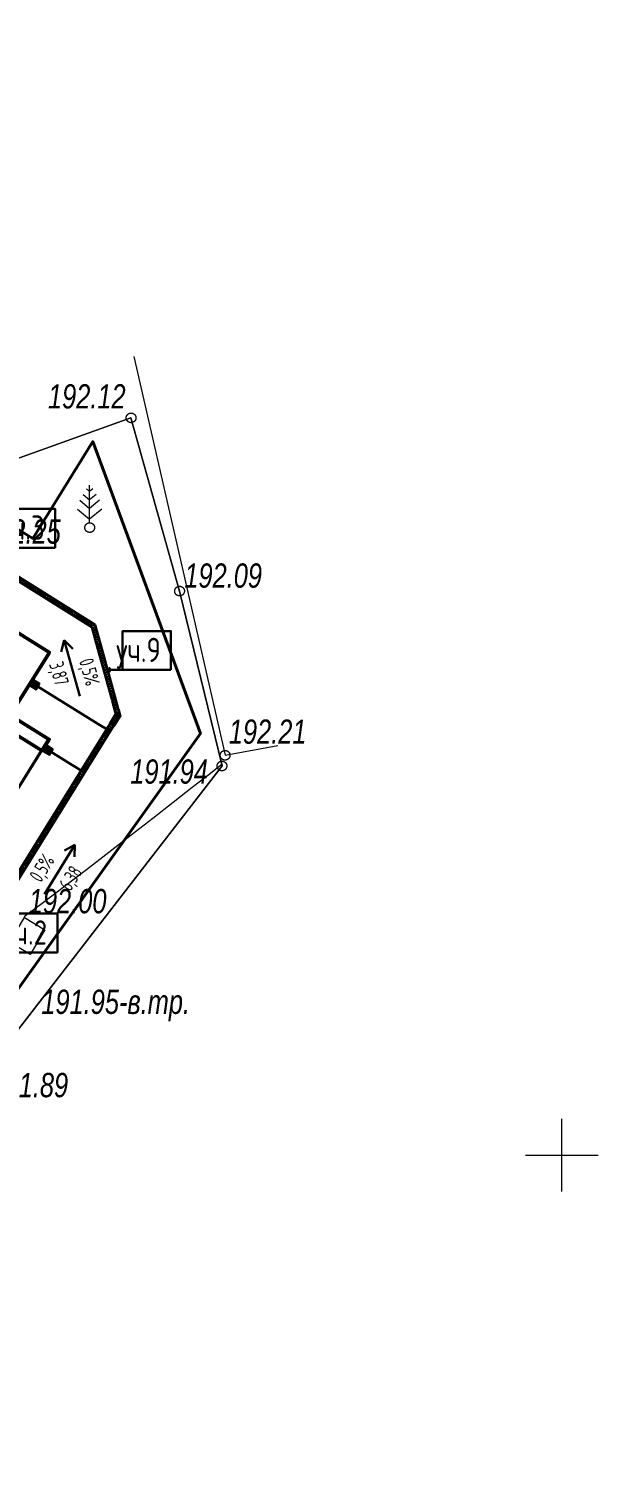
# Model space of a CAD drawing. Header units: millimetres. Extents: x -38151500 to -27467627, y -20617104 to -20349562.
# Drawn here: x -28268507 to -28245007, y -20517064 to -20457442 of the extents above; entities that cross this region are included whole.
import ezdxf
from ezdxf.xclip import XClip

# ---------------------------------------------------------------- set-up
doc = ezdxf.new("R2010")
doc.units = ezdxf.units.MM
doc.header["$MEASUREMENT"] = 0
doc.header["$XCLIPFRAME"] = 0
doc.linetypes.add('Wipeout_Contour', pattern=[1000, 0, -1000])
for name, color, linetype in [('!!! ПОДОСНОВА', 7, 'Continuous'), ('ГП_Сети канализации К2 ливневка', 7, 'Continuous'), ('ЛИВНЕВКА лотки', 7, 'Continuous'), ('Ливневка маркеры', 7, 'Continuous'), ('Ливневка трубы', 7, 'Continuous'), ('Новый_ГП_Сети канализации К2 ливневка', 7, 'Continuous')]:
    doc.layers.add(name, color=color, linetype=linetype)
for name, color, linetype, lineweight in [('ГП_Сети канализации К2 ливневка_Ном._пера__140', 140, 'Continuous', 40), ('ГП_Сети канализации К2 ливневка_Ном._пера__180', 5, 'Continuous', 13), ('ГП_Сети канализации К2 ливневка_Ном._пера__4', 5, 'Continuous', 40), ('ЛИВНЕВКА лотки_Ном._пера__220', 220, 'Continuous', 13), ('ЛИВНЕВКА лотки_Ном._пера__5', 5, 'Continuous', 30), ('Ливневка маркеры_Ном._пера__5', 5, 'Continuous', 30), ('Ливневка трубы_Ном._пера__4', 5, 'Continuous', 40), ('Новый_Defpoints_Ном._пера__16', 16, 'Continuous', 20), ('Новый_ГП_Граница участка_Ном._пера__1', 1, 'Continuous', 40), ('Новый_ГП_Здание сооружение_Ном._пера__22', 22, 'Continuous', 50), ('Новый_ГП_Сети канализации К2 ливневка_Ном._пера__7', 7, 'Continuous', 25), ('Чертеж_1_Новофедоровское_снт 28_07$0$tp_отметки_новые_Ном._пера__253', 252, 'Continuous', 18), ('Чертеж_1_Новый_ГП_Топография_Ном._пера__253', 252, 'Continuous', 18), ('Чертеж_1_Новый_Новофедоровское_снт 28_07$0$SETKA_Ном._пера__7', 7, 'Continuous', 18), ('Чертеж_1_Новый_Новофедоровское_снт 28_07$0$tp_Здания_Ном._пера__253', 252, 'Continuous', 18), ('Чертеж_1_Новый_Новофедоровское_снт 28_07$0$tp_Ограждения ДЕР_Ном._пера__253', 252, 'Continuous', 18), ('Чертеж_1_Новый_Новофедоровское_снт 28_07$0$tp_Ограждения мет_Ном._пера__253', 252, 'Continuous', 18), ('Чертеж_1_Новый_Новофедоровское_снт 28_07$0$tp_отметки_новые_Ном._пера__7', 7, 'Continuous', 18), ('Чертеж_1_Новый_Новофедоровское_снт 28_07$0$tp_растительность_Ном._пера__7', 7, 'Continuous', 18), ('Чертеж_1_Новый_Новофедоровское_снт 28_07$0$tp_рельеф_Ном._пера__253', 252, 'Continuous', 18)]:
    doc.layers.add(name, color=color, linetype=linetype, lineweight=lineweight)
doc.styles.add('РЎР“Р•РќР•Р\xa0РР\xa0_РЎРўРР›Р¬_1', font='arial.ttf', dxfattribs={"width": 0.75})
doc.styles.add('РЎР“Р•РќР•Р\xa0РР\xa0_РЎРўРР›Р¬_6', font='', dxfattribs={"width": 0.8})
doc.styles.add('РЎР“Р•РќР•Р\xa0РР\xa0_РЎРўРР›Р¬_7', font='')
doc.styles.get('РЎР“Р•РќР•Р\xa0РР\xa0_РЎРўРР›Р¬_6').set_extended_font_data('GOST_type_A')
doc.styles.get('РЎР“Р•РќР•Р\xa0РР\xa0_РЎРўРР›Р¬_7').set_extended_font_data('GOST_type_A')
pattern_1 = [(148.21604, (-28258884.51, -20487316.09), (52.6718, 85.004), [])]
pattern_2 = [(195.342, (-28258884.51, -20487316.09), (-26.458, 96.4364), [])]
pattern_3 = [(237.9929, (-28258884.51, -20487316.09), (-84.79827, 53.0024), [])]

# ---------------------------------------------------------------- blocks, each defined once
blk = doc.blocks.new('Чертеж_7_1', base_point=(9803493, 0))
at = {"layer": 'Чертеж_1_Новый_ГП_Топография_Ном._пера__253', "color": 252, "lineweight": 18, "flags": 128}
for points in [[(-28318707, -20517064), (-28318667, -20517000), (-28308180, -20499900), (-28282010, -20516708), (-28270449, -20500671), (-28260533, -20487867), (-28262287, -20480650), (-28264292, -20473503), (-28269785, -20475465), (-28272641, -20474628), (-28286912, -20465849), (-28276963, -20449640), (-28284571, -20444942), (-28325602, -20512686)], [(-28287737, -20466500), (-28268337, -20478480), (-28265867, -20474480), (-28261427, -20486530), (-28271157, -20500140), (-28270297, -20500700), (-28281657, -20516190), (-28281987, -20516730), (-28282257, -20516560), (-28306737, -20500980), (-28296057, -20483870), (-28297767, -20482750)]]:
    blk.add_lwpolyline(points, close=True, dxfattribs=at)
at = {"layer": 'Чертеж_1_Новый_Новофедоровское_снт 28_07$0$SETKA_Ном._пера__7', "color": 7, "lineweight": 18, "flags": 128}
for points in [[(-28246507, -20505441), (-28246507, -20502441)], [(-28248007, -20503941), (-28245007, -20503941)]]:
    blk.add_lwpolyline(points, dxfattribs=at)
at = {"layer": 'Чертеж_1_Новый_Новофедоровское_снт 28_07$0$tp_Здания_Ном._пера__253', "color": 252, "lineweight": 18, "flags": 128}
blk.add_lwpolyline([(-28268456, -20495656), (-28269299, -20495146), (-28268686, -20494132), (-28267843, -20494642)], close=True, dxfattribs=at)
at = {"layer": 'Чертеж_1_Новый_Новофедоровское_снт 28_07$0$tp_Ограждения ДЕР_Ном._пера__253', "color": 252, "lineweight": 18, "flags": 128}
blk.add_lwpolyline([(-28269785, -20475465), (-28264292, -20473503), (-28262286, -20480652), (-28260533, -20487867), (-28270449, -20500671), (-28280207, -20513890), (-28280454, -20514232)], dxfattribs=at)
at = {"layer": 'Чертеж_1_Новый_Новофедоровское_снт 28_07$0$tp_Ограждения мет_Ном._пера__253', "color": 252, "lineweight": 18, "flags": 128}
blk.add_lwpolyline([(-28264180, -20470964), (-28260403, -20487427), (-28258232, -20487025)], dxfattribs=at)
at = {"layer": 'Чертеж_1_Новый_Новофедоровское_снт 28_07$0$tp_отметки_новые_Ном._пера__7', "color": 7, "lineweight": 18}
for centre in [(-28264287, -20473500), (-28265997, -20478030), (-28262287, -20480650), (-28260407, -20487430), (-28260537, -20487870)]:
    blk.add_circle(centre, 200, dxfattribs=at)
at = {"layer": 'Чертеж_1_Новый_Новофедоровское_снт 28_07$0$tp_растительность_Ном._пера__7', "color": 7, "lineweight": 18}
for p, q in [((-28266133, -20476429), (-28265998, -20476542)), ((-28265998, -20477830), (-28265998, -20476280)), ((-28265862, -20476429), (-28265998, -20476542)), ((-28266410, -20476895), (-28265998, -20477241)), ((-28266263, -20476665), (-28265998, -20476887)), ((-28265732, -20476665), (-28265998, -20476887)), ((-28265586, -20476895), (-28265998, -20477241)), ((-28266498, -20477265), (-28265998, -20477685)), ((-28265498, -20477265), (-28265998, -20477685))]:
    blk.add_line(p, q, dxfattribs=at)
blk.add_circle((-28265997, -20478030), 200, dxfattribs=at)
at = {"layer": 'Чертеж_1_Новый_Новофедоровское_снт 28_07$0$tp_рельеф_Ном._пера__253', "color": 252, "lineweight": 18, "flags": 128}
blk.add_lwpolyline([(-28268707, -20494090), (-28267903, -20493492), (-28267037, -20492837), (-28266131, -20492145), (-28265207, -20491432), (-28264287, -20490718), (-28263393, -20490021), (-28262546, -20489359), (-28261768, -20488752), (-28261082, -20488217), (-28260509, -20487772)], dxfattribs=at)
at = {"layer": 'Чертеж_1_Новофедоровское_снт 28_07$0$tp_отметки_новые_Ном._пера__253', "color": 252, "lineweight": 18, "char_height": 1000, "attachment_point": 7, "style": 'РЎР“Р•РќР•Р\xa0РР\xa0_РЎРўРР›Р¬_1'}
for s, insert in [('\\A1;{\\pql;\\fArial|b0|i1|c204|p0;\\W0.750000;192.12}', (-28267718, -20473127)), ('\\A1;{\\pql;\\fArial|b0|i1|c204|p0;\\W0.750000;192.25}', (-28270395, -20478708)), ('\\A1;{\\pql;\\fArial|b0|i1|c204|p0;\\W0.750000;192.09}', (-28262088, -20480525)), ('\\A1;{\\pql;\\fArial|b0|i1|c204|p0;\\W0.750000;192.21}', (-28260252, -20486969)), ('\\A1;{\\pql;\\fArial|b0|i1|c204|p0;\\W0.750000;191.94}', (-28264320, -20488616)), ('\\A1;{\\pql;\\fArial|b0|i1|c204|p0;\\W0.750000;192.00}', (-28268508, -20493965)), ('\\A1;{\\pql;\\fArial|b0|i1|c204|p0;\\W0.750000;191.95-в.тр.}', (-28267992, -20498407)), ('\\A1;{\\pql;\\fArial|b0|i1|c204|p0;\\W0.750000;191.89}', (-28270091, -20501559))]:
    blk.add_mtext(s, dxfattribs=dict(at, insert=insert))
blk = doc.blocks.new('Стена_41_5', base_point=(-28274912, -20502180))
at = {"layer": 'ЛИВНЕВКА лотки_Ном._пера__5', "linetype": 'Continuous', "lineweight": 30}
h = blk.add_hatch(dxfattribs=at)
h.set_pattern_fill('Настил_01_90_гр_0005', color=5, style=0, pattern_type=2)
h.set_pattern_definition(pattern_1)
h.paths.add_polyline_path([(-28264916, -20485745), (-28274963, -20501959), (-28274827, -20502044), (-28264858, -20485955)])
h = blk.add_hatch(dxfattribs=at)
h.set_pattern_fill('Настил_01_90_гр_0005', color=5, style=0, pattern_type=2)
h.set_pattern_definition(pattern_1)
h.paths.add_polyline_path([(-28264916, -20485745), (-28264743, -20485769), (-28264801, -20485559)])
h = blk.add_hatch(dxfattribs=at)
h.set_pattern_fill('Настил_01_90_гр_0005', color=5, style=0, pattern_type=2)
h.set_pattern_definition(pattern_1)
h.paths.add_polyline_path([(-28264916, -20485745), (-28264858, -20485955), (-28264743, -20485769)])
at = {"layer": 'ЛИВНЕВКА лотки_Ном._пера__5', "color": 5, "lineweight": 30, "flags": 128}
for points in [[(-28264916, -20485745), (-28274963, -20501959)], [(-28274827, -20502044), (-28264743, -20485769)], [(-28264743, -20485769), (-28264801, -20485559)]]:
    blk.add_lwpolyline(points, dxfattribs=at)
blk = doc.blocks.new('Стена_42_5', base_point=(-28264743, -20485769))
at = {"layer": 'ЛИВНЕВКА лотки_Ном._пера__5', "linetype": 'Continuous', "lineweight": 30}
h = blk.add_hatch(dxfattribs=at)
h.set_pattern_fill('Настил_01_90_гр_0005', color=5, style=0, pattern_type=2)
h.set_pattern_definition(pattern_2)
h.paths.add_polyline_path([(-28265766, -20482041), (-28265966, -20481916), (-28265904, -20482144)])
h = blk.add_hatch(dxfattribs=at)
h.set_pattern_fill('Настил_01_90_гр_0005', color=5, style=0, pattern_type=2)
h.set_pattern_definition(pattern_2)
h.paths.add_polyline_path([(-28265904, -20482144), (-28265704, -20482269), (-28265766, -20482041)])
h = blk.add_hatch(dxfattribs=at)
h.set_pattern_fill('Настил_01_90_гр_0005', color=5, style=0, pattern_type=2)
h.set_pattern_definition(pattern_2)
h.paths.add_polyline_path([(-28265904, -20482144), (-28265723, -20482802), (-28265523, -20482927), (-28265704, -20482269)])
h = blk.add_hatch(dxfattribs=at)
h.set_pattern_fill('Настил_01_90_гр_0005', color=5, style=0, pattern_type=2)
h.set_pattern_definition(pattern_2)
h.paths.add_polyline_path([(-28264957, -20484989), (-28265523, -20482929), (-28265723, -20482803), (-28265073, -20485174)])
h = blk.add_hatch(dxfattribs=at)
h.set_pattern_fill('Настил_01_90_гр_0005', color=5, style=0, pattern_type=2)
h.set_pattern_definition(pattern_2)
h.paths.add_polyline_path([(-28264801, -20485559), (-28264957, -20484991), (-28265072, -20485175), (-28264916, -20485745)])
at = {"layer": 'ЛИВНЕВКА лотки_Ном._пера__5', "color": 5, "lineweight": 30}
for p, q in [((-28265723, -20482802), (-28265523, -20482927)), ((-28265523, -20482929), (-28265723, -20482803)), ((-28265073, -20485174), (-28264957, -20484989)), ((-28264957, -20484991), (-28265072, -20485175))]:
    blk.add_line(p, q, dxfattribs=at)
at = {"layer": 'ЛИВНЕВКА лотки_Ном._пера__5', "color": 5, "lineweight": 30, "flags": 128}
for points in [[(-28265766, -20482041), (-28265966, -20481916)], [(-28265904, -20482144), (-28265723, -20482802)], [(-28265523, -20482927), (-28265766, -20482041)], [(-28265723, -20482803), (-28265073, -20485174)], [(-28264957, -20484989), (-28265523, -20482929)], [(-28265072, -20485175), (-28264916, -20485745)], [(-28264801, -20485559), (-28264957, -20484991)]]:
    blk.add_lwpolyline(points, dxfattribs=at)
blk = doc.blocks.new('Стена_43_5', base_point=(-28265766, -20482041))
at = {"layer": 'ЛИВНЕВКА лотки_Ном._пера__5', "linetype": 'Continuous', "lineweight": 30}
h = blk.add_hatch(dxfattribs=at)
h.set_pattern_fill('Настил_01_90_гр_0005', color=5, style=0, pattern_type=2)
h.set_pattern_definition(pattern_3)
h.paths.add_polyline_path([(-28276589, -20475276), (-28276674, -20475412), (-28276538, -20475497)])
h = blk.add_hatch(dxfattribs=at)
h.set_pattern_fill('Настил_01_90_гр_0005', color=5, style=0, pattern_type=2)
h.set_pattern_definition(pattern_3)
h.paths.add_polyline_path([(-28276454, -20475361), (-28276589, -20475276), (-28276538, -20475497)])
h = blk.add_hatch(dxfattribs=at)
h.set_pattern_fill('Настил_01_90_гр_0005', color=5, style=0, pattern_type=2)
h.set_pattern_definition(pattern_3)
h.paths.add_polyline_path([(-28276538, -20475497), (-28265904, -20482144), (-28265966, -20481916), (-28276454, -20475361)])
at = {"layer": 'ЛИВНЕВКА лотки_Ном._пера__5', "color": 5, "lineweight": 30, "flags": 128}
for points in [[(-28276589, -20475276), (-28276674, -20475412)], [(-28265966, -20481916), (-28276589, -20475276)], [(-28276538, -20475497), (-28265904, -20482144)]]:
    blk.add_lwpolyline(points, dxfattribs=at)
blk = doc.blocks.new('Стена_52_5', base_point=(-28268279, -20484507))
at = {"layer": 'Ливневка трубы_Ном._пера__4', "color": 5, "lineweight": 40, "flags": 128}
for points in [[(-28268279, -20484507), (-28265667, -20486125)], [(-28265667, -20486125), (-28268279, -20484507)], [(-28265666, -20486126), (-28265227, -20486398)], [(-28265227, -20486398), (-28265666, -20486126)]]:
    blk.add_lwpolyline(points, dxfattribs=at)
blk = doc.blocks.new('Стена_53_5', base_point=(-28267728, -20487209))
at = {"layer": 'Ливневка трубы_Ном._пера__4', "color": 5, "lineweight": 40, "flags": 128}
for points in [[(-28267728, -20487209), (-28266731, -20487827)], [(-28266731, -20487827), (-28267728, -20487209)], [(-28266730, -20487828), (-28266284, -20488104)], [(-28266284, -20488104), (-28266730, -20487828)]]:
    blk.add_lwpolyline(points, dxfattribs=at)
blk = doc.blocks.new('Стена_63_5', base_point=(-28265007, -20486195))
at = {"layer": 'ЛИВНЕВКА лотки_Ном._пера__220', "linetype": 'Continuous', "lineweight": 13}
blk.add_hatch(color=220, dxfattribs=at).paths.add_polyline_path([(-28264964, -20486221), (-28264701, -20485796), (-28264913, -20485664), (-28265177, -20486089)])
at = {"layer": 'ЛИВНЕВКА лотки_Ном._пера__220', "color": 220, "lineweight": 13, "flags": 128}
for points in [[(-28264913, -20485664), (-28265177, -20486089)], [(-28265177, -20486089), (-28264964, -20486221)], [(-28264964, -20486221), (-28264701, -20485796)], [(-28264701, -20485796), (-28264913, -20485664)]]:
    blk.add_lwpolyline(points, dxfattribs=at)
blk = doc.blocks.new('Колонна_33_5', base_point=(-28267728, -20487209))
at = {"layer": 'ГП_Сети канализации К2 ливневка_Ном._пера__140', "linetype": 'Continuous', "lineweight": 40}
blk.add_hatch(color=140, dxfattribs=at).paths.add_polyline_path([(-28267500, -20487174), (-28267797, -20486989), (-28267956, -20487244), (-28267659, -20487429)])
at = {"layer": 'ГП_Сети канализации К2 ливневка_Ном._пера__180', "color": 5, "lineweight": 13}
for p, q in [((-28267500, -20487174), (-28267956, -20487244)), ((-28267797, -20486989), (-28267659, -20487429))]:
    blk.add_line(p, q, dxfattribs=at)
at = {"layer": 'ГП_Сети канализации К2 ливневка_Ном._пера__180', "color": 5, "lineweight": 13, "flags": 128}
blk.add_lwpolyline([(-28267500, -20487174), (-28267797, -20486989), (-28267956, -20487244), (-28267659, -20487429)], close=True, dxfattribs=at)
blk = doc.blocks.new('Колонна_34_5', base_point=(-28268279, -20484507))
at = {"layer": 'ГП_Сети канализации К2 ливневка_Ном._пера__140', "linetype": 'Continuous', "lineweight": 40}
blk.add_hatch(color=140, dxfattribs=at).paths.add_polyline_path([(-28268051, -20484472), (-28268348, -20484287), (-28268507, -20484541), (-28268210, -20484726)])
at = {"layer": 'ГП_Сети канализации К2 ливневка_Ном._пера__180', "color": 5, "lineweight": 13}
for p, q in [((-28268348, -20484287), (-28268210, -20484726)), ((-28268051, -20484472), (-28268507, -20484541))]:
    blk.add_line(p, q, dxfattribs=at)
at = {"layer": 'ГП_Сети канализации К2 ливневка_Ном._пера__180', "color": 5, "lineweight": 13, "flags": 128}
blk.add_lwpolyline([(-28268051, -20484472), (-28268348, -20484287), (-28268507, -20484541), (-28268210, -20484726)], close=True, dxfattribs=at)
blk = doc.blocks.new('Линия_13_5', base_point=(-28267868, -20493162))
at = {"layer": 'Ливневка маркеры_Ном._пера__5', "color": 5, "lineweight": 30}
for p, q in [((-28267868, -20493162), (-28266604, -20491122)), ((-28266604, -20491122), (-28267044, -20491358)), ((-28266604, -20491122), (-28266619, -20491622))]:
    blk.add_line(p, q, dxfattribs=at)
blk = doc.blocks.new('Линия_15_5', base_point=(-28266411, -20484992))
at = {"layer": 'Ливневка маркеры_Ном._пера__5', "color": 5, "lineweight": 30}
for p, q in [((-28267045, -20482677), (-28267172, -20483161)), ((-28266411, -20484992), (-28267045, -20482677)), ((-28267045, -20482677), (-28266690, -20483029))]:
    blk.add_line(p, q, dxfattribs=at)
blk = doc.blocks.new('Выноска_20_5', base_point=(-28270080, -20479345))
at = {"layer": 'Ливневка маркеры_Ном._пера__5', "color": 5, "lineweight": 30}
for p, q in [((-28270080, -20479345), (-28269777, -20478860)), ((-28269777, -20478860), (-28269425, -20478860)), ((-28269425, -20478860), (-28267425, -20478860)), ((-28270080, -20479345), (-28270112, -20479207)), ((-28270080, -20479345), (-28269942, -20479313))]:
    blk.add_line(p, q, dxfattribs=at)
at = {"layer": 'Ливневка маркеры_Ном._пера__5', "color": 5, "lineweight": 30, "flags": 128}
blk.add_lwpolyline([(-28267425, -20478860), (-28267425, -20477254), (-28269425, -20477254), (-28269425, -20478860)], close=True, dxfattribs=at)
at = {"layer": 'Ливневка маркеры_Ном._пера__5', "color": 5, "lineweight": 30, "insert": (-28268425, -20477532), "char_height": 1000, "attachment_point": 2, "style": 'РЎР“Р•РќР•Р\xa0РР\xa0_РЎРўРР›Р¬_7'}
blk.add_mtext('\\A1;{\\pqc;\\pt0,5000;\\fGOST_type_A|b0|i0|c0|p0;\\W1.000000;уч.3\\fGOST_type_A|b0|i0|c0|p0;\\W1.000000;\\A1{\\H.66x;\\S^  ;}\\fGOST_type_A|b0|i0|c0|p0;\\W1.000000;\\fGOST_type_A|b0|i0|c0|p0;\\W1.000000;\\A1{\\H.66x;\\S^  ;}\\fGOST_type_A|b0|i0|c0|p0;\\W1.000000; \\fGOST_type_A|b0|i0|c0|p0;\\W1.000000;\\fGOST_type_A|b0|i0|c0|p0;\\W1.000000;\\fGOST_type_A|b0|i0|c0|p0;\\W1.000000;\\fGOST_type_A|b0|i0|c0|p0;\\W1.000000;\\fGOST_type_A|b0|i0|c0|p0;\\W1.000000;\\fGOST_type_A|b0|i0|c0|p0;\\W1.000000;\\fGOST_type_A|b0|i0|c0|p0;\\W1.000000;\\fGOST_type_A|b0|i0|c0|p0;\\W1.000000;\\fGOST_type_A|b0|i0|c0|p0;\\W1.000000;\\fGOST_type_A|b0|i0|c0|p0;\\W1.000000;\\fGOST_type_A|b0|i0|c0|p0;\\W1.000000;\\fGOST_type_A|b0|i0|c0|p0;\\W1.000000;\\fGOST_type_A|b0|i0|c0|p0;\\W1.000000;\\fGOST_type_A|b0|i0|c0|p0;\\W1.000000;\\fGOST_type_A|b0|i0|c0|p0;\\W1.000000;\\fGOST_type_A|b0|i0|c0|p0;\\W1.000000;\\fGOST_type_A|b0|i0|c0|p0;\\W1.000000;\\fGOST_type_A|b0|i0|c0|p0;\\W1.000000;\\fGOST_type_A|b0|i0|c0|p0;\\W1.000000;\\fGOST_type_A|b0|i0|c0|p0;\\W1.000000;\\fGOST_type_A|b0|i0|c0|p0;\\W1.000000;\\fGOST_type_A|b0|i0|c0|p0;\\W1.000000;\\fGOST_type_A|b0|i0|c0|p0;\\W1.000000;\\fGOST_type_A|b0|i0|c0|p0;\\W1.000000;\\fGOST_type_A|b0|i0|c0|p0;\\W1.000000;\\fGOST_type_A|b0|i0|c0|p0;\\W1.000000;\\fGOST_type_A|b0|i0|c0|p0;\\W1.000000;\\fGOST_type_A|b0|i0|c0|p0;\\W1.000000;\\fGOST_type_A|b0|i0|c0|p0;\\W1.000000;\\fGOST_type_A|b0|i0|c0|p0;\\W1.000000;\\fGOST_type_A|b0|i0|c0|p0;\\W1.000000;\\fGOST_type_A|b0|i0|c0|p0;\\W1.000000;\\fGOST_type_A|b0|i0|c0|p0;\\W1.000000;\\fGOST_type_A|b0|i0|c0|p0;\\W1.000000;\\fGOST_type_A|b0|i0|c0|p0;\\W1.000000;\\fGOST_type_A|b0|i0|c0|p0;\\W1.000000;\\fGOST_type_A|b0|i0|c0|p0;\\W1.000000;\\fGOST_type_A|b0|i0|c0|p0;\\W1.000000;\\fGOST_type_A|b0|i0|c0|p0;\\W1.000000;\\fGOST_type_A|b0|i0|c0|p0;\\W1.000000;\\fGOST_type_A|b0|i0|c0|p0;\\W1.000000;\\fGOST_type_A|b0|i0|c0|p0;\\W1.000000;\\fGOST_type_A|b0|i0|c0|p0;\\W1.000000;}', dxfattribs=at)
blk = doc.blocks.new('Выноска_25_5', base_point=(-28270530, -20495109))
at = {"layer": 'Ливневка маркеры_Ном._пера__5', "color": 5, "lineweight": 30}
for p, q in [((-28270530, -20495109), (-28270393, -20495077)), ((-28270530, -20495109), (-28269783, -20495572)), ((-28270530, -20495109), (-28270498, -20495247)), ((-28269783, -20495572), (-28269321, -20495572)), ((-28269321, -20495572), (-28267321, -20495572))]:
    blk.add_line(p, q, dxfattribs=at)
at = {"layer": 'Ливневка маркеры_Ном._пера__5', "color": 5, "lineweight": 30, "flags": 128}
blk.add_lwpolyline([(-28267321, -20495572), (-28267321, -20493966), (-28269321, -20493966), (-28269321, -20495572)], close=True, dxfattribs=at)
at = {"layer": 'Ливневка маркеры_Ном._пера__5', "color": 5, "lineweight": 30, "insert": (-28268321, -20494244), "char_height": 1000, "attachment_point": 2, "style": 'РЎР“Р•РќР•Р\xa0РР\xa0_РЎРўРР›Р¬_7'}
blk.add_mtext('\\A1;{\\pqc;\\pt0,5000;\\fGOST_type_A|b0|i0|c0|p0;\\W1.000000;уч.2\\fGOST_type_A|b0|i0|c0|p0;\\W1.000000;\\A1{\\H.66x;\\S^  ;}\\fGOST_type_A|b0|i0|c0|p0;\\W1.000000;\\fGOST_type_A|b0|i0|c0|p0;\\W1.000000;\\A1{\\H.66x;\\S^  ;}\\fGOST_type_A|b0|i0|c0|p0;\\W1.000000; \\fGOST_type_A|b0|i0|c0|p0;\\W1.000000;\\fGOST_type_A|b0|i0|c0|p0;\\W1.000000;\\fGOST_type_A|b0|i0|c0|p0;\\W1.000000;\\fGOST_type_A|b0|i0|c0|p0;\\W1.000000;\\fGOST_type_A|b0|i0|c0|p0;\\W1.000000;\\fGOST_type_A|b0|i0|c0|p0;\\W1.000000;\\fGOST_type_A|b0|i0|c0|p0;\\W1.000000;\\fGOST_type_A|b0|i0|c0|p0;\\W1.000000;\\fGOST_type_A|b0|i0|c0|p0;\\W1.000000;\\fGOST_type_A|b0|i0|c0|p0;\\W1.000000;\\fGOST_type_A|b0|i0|c0|p0;\\W1.000000;\\fGOST_type_A|b0|i0|c0|p0;\\W1.000000;\\fGOST_type_A|b0|i0|c0|p0;\\W1.000000;\\fGOST_type_A|b0|i0|c0|p0;\\W1.000000;\\fGOST_type_A|b0|i0|c0|p0;\\W1.000000;\\fGOST_type_A|b0|i0|c0|p0;\\W1.000000;\\fGOST_type_A|b0|i0|c0|p0;\\W1.000000;\\fGOST_type_A|b0|i0|c0|p0;\\W1.000000;\\fGOST_type_A|b0|i0|c0|p0;\\W1.000000;\\fGOST_type_A|b0|i0|c0|p0;\\W1.000000;\\fGOST_type_A|b0|i0|c0|p0;\\W1.000000;\\fGOST_type_A|b0|i0|c0|p0;\\W1.000000;\\fGOST_type_A|b0|i0|c0|p0;\\W1.000000;\\fGOST_type_A|b0|i0|c0|p0;\\W1.000000;\\fGOST_type_A|b0|i0|c0|p0;\\W1.000000;\\fGOST_type_A|b0|i0|c0|p0;\\W1.000000;\\fGOST_type_A|b0|i0|c0|p0;\\W1.000000;\\fGOST_type_A|b0|i0|c0|p0;\\W1.000000;\\fGOST_type_A|b0|i0|c0|p0;\\W1.000000;\\fGOST_type_A|b0|i0|c0|p0;\\W1.000000;\\fGOST_type_A|b0|i0|c0|p0;\\W1.000000;\\fGOST_type_A|b0|i0|c0|p0;\\W1.000000;\\fGOST_type_A|b0|i0|c0|p0;\\W1.000000;\\fGOST_type_A|b0|i0|c0|p0;\\W1.000000;\\fGOST_type_A|b0|i0|c0|p0;\\W1.000000;\\fGOST_type_A|b0|i0|c0|p0;\\W1.000000;\\fGOST_type_A|b0|i0|c0|p0;\\W1.000000;\\fGOST_type_A|b0|i0|c0|p0;\\W1.000000;\\fGOST_type_A|b0|i0|c0|p0;\\W1.000000;\\fGOST_type_A|b0|i0|c0|p0;\\W1.000000;\\fGOST_type_A|b0|i0|c0|p0;\\W1.000000;\\fGOST_type_A|b0|i0|c0|p0;\\W1.000000;\\fGOST_type_A|b0|i0|c0|p0;\\W1.000000;}', dxfattribs=at)
blk = doc.blocks.new('Выноска_29_5', base_point=(-28265255, -20483905))
at = {"layer": 'Ливневка маркеры_Ном._пера__5', "color": 5, "lineweight": 30}
for p, q in [((-28265255, -20483905), (-28265155, -20483805)), ((-28265255, -20483905), (-28264993, -20483905)), ((-28265255, -20483905), (-28265155, -20484005)), ((-28264993, -20483905), (-28264642, -20483905)), ((-28264642, -20483905), (-28262642, -20483905))]:
    blk.add_line(p, q, dxfattribs=at)
at = {"layer": 'Ливневка маркеры_Ном._пера__5', "color": 5, "lineweight": 30, "flags": 128}
blk.add_lwpolyline([(-28262642, -20483905), (-28262642, -20482299), (-28264642, -20482299), (-28264642, -20483905)], close=True, dxfattribs=at)
at = {"layer": 'Ливневка маркеры_Ном._пера__5', "color": 5, "lineweight": 30, "insert": (-28263642, -20482578), "char_height": 1000, "attachment_point": 2, "style": 'РЎР“Р•РќР•Р\xa0РР\xa0_РЎРўРР›Р¬_7'}
blk.add_mtext('\\A1;{\\pqc;\\pt0,5000;\\fGOST_type_A|b0|i0|c0|p0;\\W1.000000;уч.9\\fGOST_type_A|b0|i0|c0|p0;\\W1.000000;\\A1{\\H.66x;\\S^  ;}\\fGOST_type_A|b0|i0|c0|p0;\\W1.000000;\\fGOST_type_A|b0|i0|c0|p0;\\W1.000000;\\A1{\\H.66x;\\S^  ;}\\fGOST_type_A|b0|i0|c0|p0;\\W1.000000; \\fGOST_type_A|b0|i0|c0|p0;\\W1.000000;\\fGOST_type_A|b0|i0|c0|p0;\\W1.000000;\\fGOST_type_A|b0|i0|c0|p0;\\W1.000000;\\fGOST_type_A|b0|i0|c0|p0;\\W1.000000;\\fGOST_type_A|b0|i0|c0|p0;\\W1.000000;\\fGOST_type_A|b0|i0|c0|p0;\\W1.000000;\\fGOST_type_A|b0|i0|c0|p0;\\W1.000000;\\fGOST_type_A|b0|i0|c0|p0;\\W1.000000;\\fGOST_type_A|b0|i0|c0|p0;\\W1.000000;\\fGOST_type_A|b0|i0|c0|p0;\\W1.000000;\\fGOST_type_A|b0|i0|c0|p0;\\W1.000000;\\fGOST_type_A|b0|i0|c0|p0;\\W1.000000;\\fGOST_type_A|b0|i0|c0|p0;\\W1.000000;\\fGOST_type_A|b0|i0|c0|p0;\\W1.000000;\\fGOST_type_A|b0|i0|c0|p0;\\W1.000000;\\fGOST_type_A|b0|i0|c0|p0;\\W1.000000;\\fGOST_type_A|b0|i0|c0|p0;\\W1.000000;\\fGOST_type_A|b0|i0|c0|p0;\\W1.000000;\\fGOST_type_A|b0|i0|c0|p0;\\W1.000000;\\fGOST_type_A|b0|i0|c0|p0;\\W1.000000;\\fGOST_type_A|b0|i0|c0|p0;\\W1.000000;\\fGOST_type_A|b0|i0|c0|p0;\\W1.000000;\\fGOST_type_A|b0|i0|c0|p0;\\W1.000000;\\fGOST_type_A|b0|i0|c0|p0;\\W1.000000;\\fGOST_type_A|b0|i0|c0|p0;\\W1.000000;\\fGOST_type_A|b0|i0|c0|p0;\\W1.000000;\\fGOST_type_A|b0|i0|c0|p0;\\W1.000000;\\fGOST_type_A|b0|i0|c0|p0;\\W1.000000;\\fGOST_type_A|b0|i0|c0|p0;\\W1.000000;\\fGOST_type_A|b0|i0|c0|p0;\\W1.000000;\\fGOST_type_A|b0|i0|c0|p0;\\W1.000000;\\fGOST_type_A|b0|i0|c0|p0;\\W1.000000;\\fGOST_type_A|b0|i0|c0|p0;\\W1.000000;\\fGOST_type_A|b0|i0|c0|p0;\\W1.000000;\\fGOST_type_A|b0|i0|c0|p0;\\W1.000000;\\fGOST_type_A|b0|i0|c0|p0;\\W1.000000;\\fGOST_type_A|b0|i0|c0|p0;\\W1.000000;\\fGOST_type_A|b0|i0|c0|p0;\\W1.000000;\\fGOST_type_A|b0|i0|c0|p0;\\W1.000000;\\fGOST_type_A|b0|i0|c0|p0;\\W1.000000;\\fGOST_type_A|b0|i0|c0|p0;\\W1.000000;\\fGOST_type_A|b0|i0|c0|p0;\\W1.000000;\\fGOST_type_A|b0|i0|c0|p0;\\W1.000000;}', dxfattribs=at)

msp = doc.modelspace()

# ---------------------------------------------------------------- linework, layer by layer
at = {"layer": 'Новый_Defpoints_Ном._пера__16', "color": 16, "lineweight": 20}
msp.add_lwpolyline([(-28274817.02, -20498226.87), (-28274859.37, -20498200.09), (-28275813.16, -20499726.47), (-28279731.23, -20497278.35), (-28279068.57, -20496218.51), (-28282359.4, -20494162.42), (-28283127.98, -20495392.47), (-28289182.83, -20491608.97), (-28288414.44, -20490378.81), (-28293035.11, -20487470.61), (-28292011.44, -20485831.75), (-28292053.69, -20485805.01), (-28284025.08, -20472957.63), (-28267658.24, -20483184.77), (-28269274.05, -20485770.62), (-28267664.55, -20486777.3)], close=True, dxfattribs=at)

# ---------------------------------------------------------------- block references
at = {"layer": '!!! ПОДОСНОВА', "color": 252, "lineweight": 40}
ref = msp.add_blockref('Чертеж_7_1', (9803492.59, 0), dxfattribs=at)
XClip(ref).set_block_clipping_path([(-28353281.3359813392, -20418838.4532491304), (-28353281.3359813392, -20510095.8116091713), (-28330700.7663319707, -20510095.8116091713), (-28325307.6286476292, -20521215.6831232607), (-28239941.7650179006, -20521215.6831232607), (-28239941.7650179006, -20418721.7424019799)])
at = {"layer": 'ЛИВНЕВКА лотки', "color": 5, "lineweight": 30}
msp.add_blockref('Стена_42_5', (-28264743.18, -20485769.49), dxfattribs=at)
at = {"layer": 'ЛИВНЕВКА лотки', "color": 220, "lineweight": 13}
msp.add_blockref('Стена_63_5', (-28265006.54, -20486194.51), dxfattribs=at)
at = {"layer": 'Ливневка маркеры', "color": 5, "lineweight": 30}
for name, p in [('Выноска_29_5', (-28265254.64, -20483905.29)), ('Линия_15_5', (-28266410.53, -20484991.61))]:
    msp.add_blockref(name, p, dxfattribs=at)

# ---------------------------------------------------------------- texts
at = {"layer": 'Ливневка маркеры_Ном._пера__5', "color": 5, "lineweight": 30, "char_height": 600, "attachment_point": 5, "style": 'РЎР“Р•РќР•Р\xa0РР\xa0_РЎРўРР›Р¬_6'}
for s, insert, rotation in [('\\A1;{\\pqc;\\fGOST_type_A|b0|i0|c0|p0;\\W0.800000;0,5\\fGOST_type_A|b0|i0|c0|p0;\\W0.800000;%}', (-28266072.15, -20484008.94), 285.4336165), ('\\A1;{\\pqc;\\fGOST_type_A|b0|i0|c0|p0;\\W0.800000;6,3\\fGOST_type_A|b0|i0|c0|p0;\\W0.800000;8}', (-28266726.61, -20492541.17), 58.1244051)]:
    msp.add_mtext(s, dxfattribs=dict(at, insert=insert, rotation=rotation))

# ---------------------------------------------------------------- next in the draw order: wipeouts: each hides what was drawn before it
at = {"color": 254, "linetype": 'Wipeout_Contour', "lineweight": 0, "ltscale": 384129529.9638571}
msp.add_wipeout([(-28284025.56, -20472957.33), (-28287708.5, -20478851.26), (-28287725.46, -20478840.67), (-28292053.84, -20485805.26), (-28287424.46, -20488698.01), (-28288166.35, -20489885.28), (-28282025.53, -20493722.51), (-28274843.6, -20498269.21), (-28267710.9, -20486760.15), (-28269279.79, -20485779.8), (-28267658.24, -20483184.77)], dxfattribs=at).dxf.layer = 'Новый_ГП_Сети канализации К2 ливневка'

# ---------------------------------------------------------------- next in the draw order: hatches: boundary and pattern name
at = {"layer": 'ГП_Сети канализации К2 ливневка_Ном._пера__4', "linetype": 'Continuous', "lineweight": 0, "true_color": 0x5fbfff}
for points in [[(-28268506.95, -20484541.12), (-28268347.96, -20484286.73), (-28268050.34, -20484472.75), (-28268209.34, -20484727.13)], [(-28267955.92, -20487243.61), (-28267796.92, -20486989.22), (-28267499.31, -20487175.23), (-28267658.3, -20487429.62)]]:
    msp.add_hatch(color=151, dxfattribs=at).paths.add_polyline_path(points)

# ---------------------------------------------------------------- next in the draw order: linework, layer by layer
at = {"layer": 'ГП_Сети канализации К2 ливневка_Ном._пера__180', "color": 5, "lineweight": 13, "flags": 128}
for points in [[(-28268506.95, -20484541.12), (-28268347.96, -20484286.73), (-28268050.34, -20484472.75), (-28268209.34, -20484727.13)], [(-28267955.92, -20487243.61), (-28267796.92, -20486989.22), (-28267499.31, -20487175.23), (-28267658.3, -20487429.62)]]:
    msp.add_lwpolyline(points, close=True, dxfattribs=at)
at = {"layer": 'ГП_Сети канализации К2 ливневка_Ном._пера__180', "color": 5, "lineweight": 13}
for points in [[(-28268347.96, -20484286.73), (-28268209.24, -20484727.11), (-28268506.95, -20484541.12), (-28268050.3, -20484472.68), (-28268347.96, -20484286.73), (-28268050.3, -20484472.68), (-28268209.24, -20484727.11), (-28268506.95, -20484541.12)], [(-28267796.92, -20486989.22), (-28267658.21, -20487429.6), (-28267955.92, -20487243.61), (-28267499.27, -20487175.16), (-28267796.92, -20486989.22), (-28267499.27, -20487175.16), (-28267658.21, -20487429.6), (-28267955.92, -20487243.61)]]:
    msp.add_lwpolyline(points, close=True, dxfattribs=at)
at = {"layer": 'Новый_ГП_Граница участка_Ном._пера__1', "color": 1, "lineweight": 40}
msp.add_lwpolyline([(-28287737.41, -20466500), (-28268337.41, -20478480), (-28265867.41, -20474480), (-28261427.41, -20486530), (-28271157.41, -20500140), (-28270297.41, -20500700), (-28281657.41, -20516190), (-28281987.41, -20516730), (-28282257.41, -20516560), (-28306737.41, -20500980), (-28296057.41, -20483870), (-28297767.41, -20482750)], close=True, dxfattribs=at)
at = {"layer": 'Новый_ГП_Здание сооружение_Ном._пера__22', "color": 22, "lineweight": 50}
msp.add_lwpolyline([(-28269565.94, -20486237.73), (-28267954.14, -20487244.9), (-28267664.55, -20486777.3), (-28269274.48, -20485771.31), (-28267658.24, -20483184.77), (-28278004.42, -20476719.76)], dxfattribs=at)
at = {"layer": 'Новый_ГП_Сети канализации К2 ливневка_Ном._пера__7', "color": 7, "lineweight": 25, "flags": 128}
msp.add_lwpolyline([(-28284025.56, -20472957.33), (-28287708.5, -20478851.26), (-28287725.46, -20478840.67), (-28292053.84, -20485805.26), (-28287424.46, -20488698.01), (-28288166.35, -20489885.28), (-28282025.53, -20493722.51), (-28274843.6, -20498269.21), (-28267710.9, -20486760.15), (-28269279.79, -20485779.8), (-28267658.24, -20483184.77)], close=True, dxfattribs=at)

# ---------------------------------------------------------------- next in the draw order: block references
at = {"layer": 'ГП_Сети канализации К2 ливневка', "color": 32, "lineweight": 40, "true_color": 0xe15500}
for name, p in [('Колонна_34_5', (-28268278.82, -20484506.61)), ('Колонна_33_5', (-28267727.79, -20487209.1))]:
    msp.add_blockref(name, p, dxfattribs=at)
at = {"layer": 'ЛИВНЕВКА лотки', "color": 5, "lineweight": 30}
for name, p in [('Стена_43_5', (-28265766.1, -20482041.09)), ('Стена_41_5', (-28274911.55, -20502179.64))]:
    msp.add_blockref(name, p, dxfattribs=at)
at = {"layer": 'Ливневка маркеры', "color": 5, "lineweight": 30}
for name, p in [('Выноска_20_5', (-28270079.9, -20479344.78)), ('Линия_13_5', (-28267867.69, -20493161.82)), ('Выноска_25_5', (-28270530.29, -20495108.98))]:
    msp.add_blockref(name, p, dxfattribs=at)
at = {"layer": 'Ливневка трубы', "color": 5, "lineweight": 40}
for name, p in [('Стена_52_5', (-28268278.6, -20484506.92)), ('Стена_53_5', (-28267727.57, -20487209.41))]:
    msp.add_blockref(name, p, dxfattribs=at)

# ---------------------------------------------------------------- next in the draw order: texts
at = {"layer": 'Ливневка маркеры_Ном._пера__5', "color": 5, "lineweight": 30, "char_height": 600, "attachment_point": 5, "style": 'РЎР“Р•РќР•Р\xa0РР\xa0_РЎРўРР›Р¬_6'}
for s, insert, rotation in [('\\A1;{\\pqc;\\fGOST_type_A|b0|i0|c0|p0;\\W0.800000;3\\fGOST_type_A|b0|i0|c0|p0;\\W0.800000;,\\fGOST_type_A|b0|i0|c0|p0;\\W0.800000;87}', (-28267329.28, -20484073.36), 285.4336165), ('\\A1;{\\pqc;\\fGOST_type_A|b0|i0|c0|p0;\\W0.800000;0,5\\fGOST_type_A|b0|i0|c0|p0;\\W0.800000;%}', (-28267914.09, -20492123.56), 58.1244051)]:
    msp.add_mtext(s, dxfattribs=dict(at, insert=insert, rotation=rotation))

doc.saveas('drawing.dxf')
